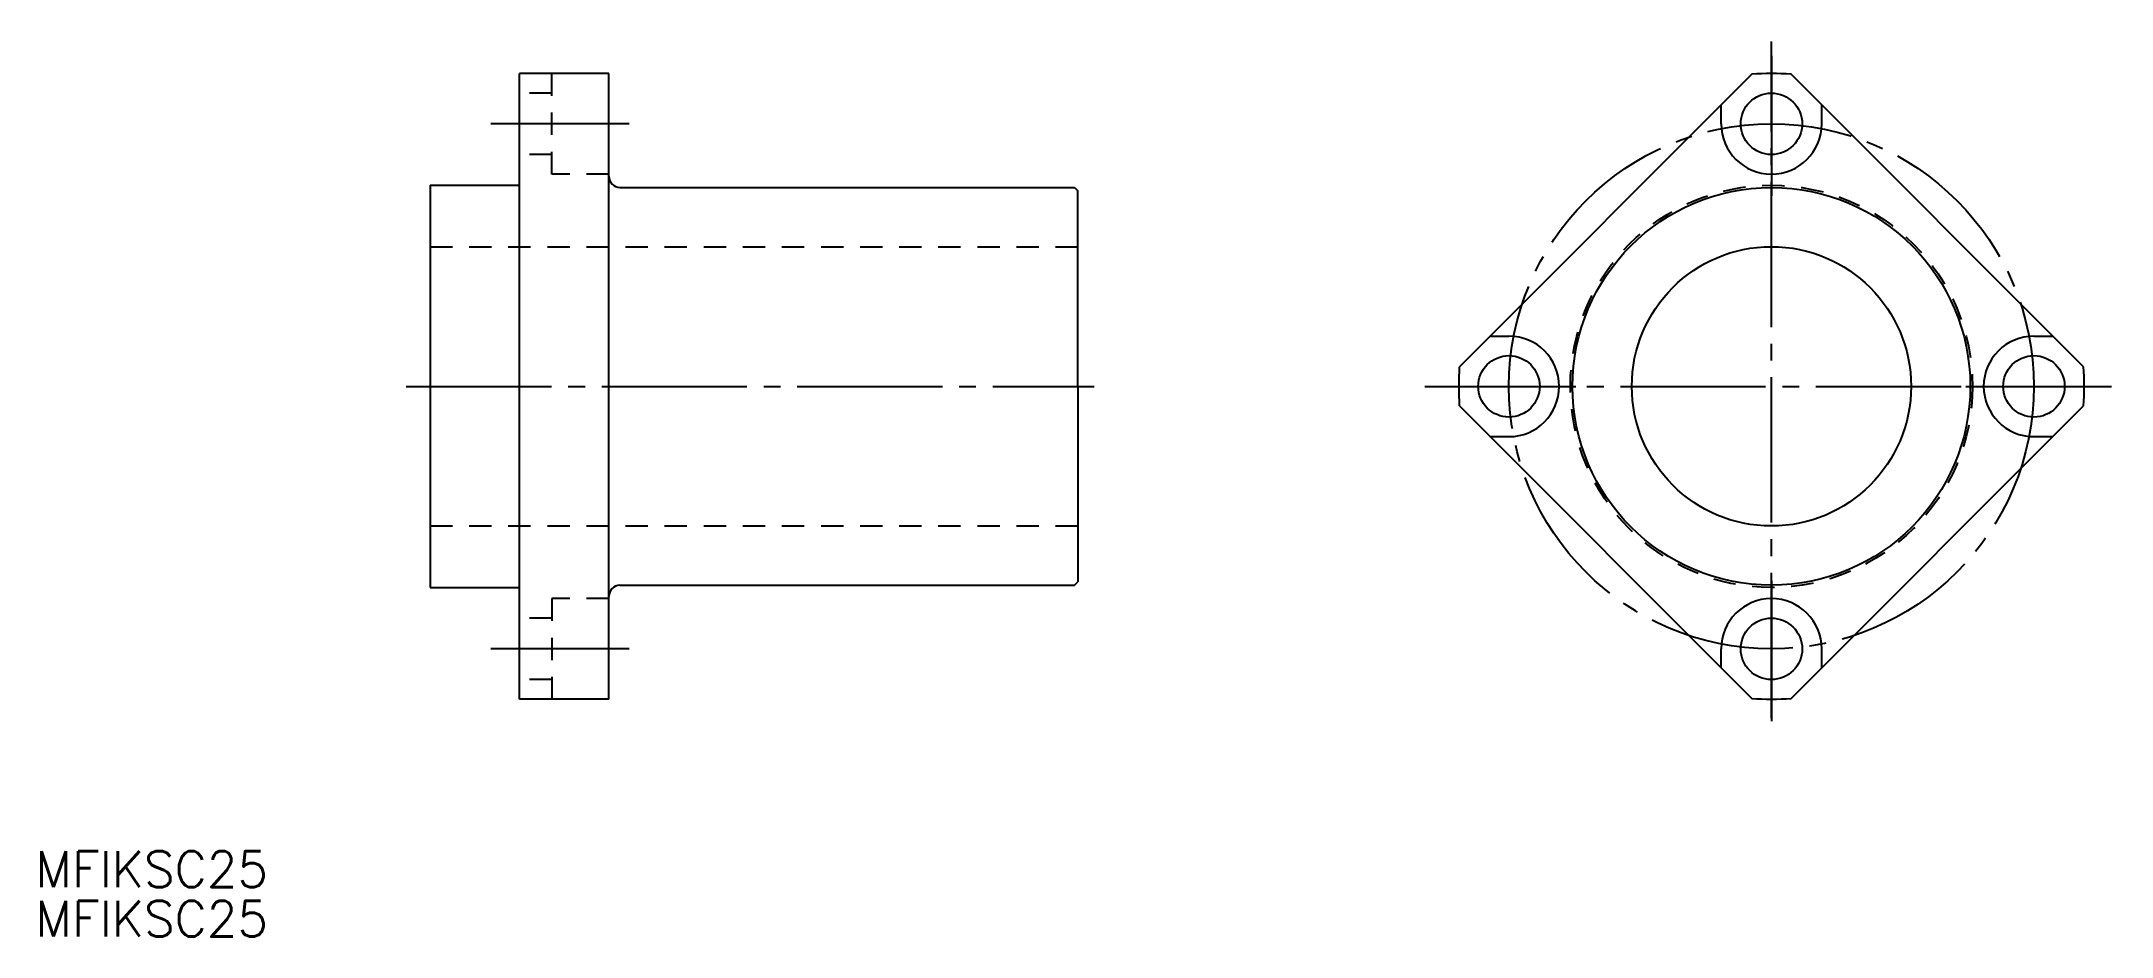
# Model space of a CAD drawing. Extents: x 80 to 265, y 139 to 219.
import ezdxf

# ---------------------------------------------------------------- set-up
doc = ezdxf.new("R2010")
doc.units = 0
doc.linetypes.add('CENTER', pattern=[17.5, 13, -1.5, 1.5, -1.5])
doc.linetypes.add('DASHED', pattern=[3.5, 2, -1.5])
doc.layers.get('0').update_dxf_attribs({"linetype": 'CONTINUOUS'})
doc.layers.add('CENTER', color=1, linetype='CENTER')
doc.styles.get("Standard").update_dxf_attribs({"font": 'txt.shx', "bigfont": '@extfont2.shx'})

msp = doc.modelspace()

# ---------------------------------------------------------------- linework, layer by layer
at = {"color": 1, "linetype": 'CENTER'}
for p, q in [((234.95, 217.55), (234.95, 205)), ((205.35, 187.96), (217.43, 187.96)), ((252.35, 187.96), (264.43, 187.96)), ((234.95, 170.55), (234.95, 158))]:
    msp.add_line(p, q, dxfattribs=at)
at = {"color": 7, "linetype": 'CONTINUOUS'}
for p, q in [((122.86, 207.46), (122.86, 215.96)), ((130.86, 215.96), (122.86, 215.96)), ((122.86, 159.96), (122.86, 215.96)), ((130.86, 159.96), (130.86, 215.96)), ((233.2, 215.91), (207.01, 189.72)), ((262.9, 189.72), (236.71, 215.91)), ((230.45, 211.46), (230.45, 213.16)), ((239.45, 211.46), (239.45, 213.16)), ((114.86, 205.96), (122.86, 205.96)), ((114.86, 205.96), (114.86, 169.96)), ((131.86, 205.76), (172.56, 205.76)), ((172.56, 205.76), (172.86, 205.46)), ((172.86, 187.96), (172.86, 205.46)), ((209.75, 192.46), (211.45, 192.46)), ((258.45, 192.46), (260.15, 192.46)), ((172.86, 187.96), (172.86, 170.46)), ((207.01, 186.21), (233.2, 160.02)), ((236.71, 160.02), (262.9, 186.21)), ((209.75, 183.46), (211.45, 183.46)), ((258.45, 183.46), (260.15, 183.46)), ((114.86, 169.96), (122.86, 169.96)), ((131.86, 170.16), (172.56, 170.16)), ((172.56, 170.16), (172.86, 170.46)), ((230.45, 162.77), (230.45, 164.46)), ((239.45, 162.77), (239.45, 164.46)), ((130.86, 159.96), (122.86, 159.96))]:
    msp.add_line(p, q, dxfattribs=at)
at = {"color": 3, "linetype": 'DASHED'}
for p, q in [((125.76, 206.96), (125.76, 215.96)), ((125.76, 214.21), (122.86, 214.21)), ((125.76, 208.71), (122.86, 208.71)), ((130.86, 206.96), (125.76, 206.96)), ((114.86, 200.46), (172.86, 200.46)), ((114.86, 175.46), (172.86, 175.46)), ((130.86, 168.96), (125.76, 168.96)), ((125.76, 168.96), (125.76, 159.96)), ((125.76, 167.21), (122.86, 167.21)), ((125.76, 161.71), (122.86, 161.71))]:
    msp.add_line(p, q, dxfattribs=at)
at = {"color": 7, "linetype": 'CONTINUOUS'}
for centre, radius in [((234.95, 211.46), 2.75), ((234.95, 187.96), 17.8), ((234.95, 187.96), 12.5), ((211.45, 187.96), 2.75), ((258.45, 187.96), 2.75), ((234.95, 164.46), 2.75)]:
    msp.add_circle(centre, radius, dxfattribs=at)
at = {"color": 3, "linetype": 'DASHED'}
msp.add_circle((234.95, 187.96), 18, dxfattribs=at)
at = {"color": 7, "linetype": 'CONTINUOUS'}
for centre, radius, start, end in [((234.95, 188.46), 27.5, 86.342, 93.658), ((234.95, 211.46), 4.5, 180, 0), ((131.86, 206.76), 1, 180, 270), ((211.45, 187.96), 4.5, 270, 90), ((258.45, 187.96), 4.5, 90, 270), ((234.45, 187.96), 27.5, 176.342, 183.658), ((235.45, 187.96), 27.5, 356.342, 3.658), ((131.86, 169.16), 1, 90, 180), ((234.95, 164.46), 4.5, 0, 180), ((234.95, 187.46), 27.5, 266.342, 273.658)]:
    msp.add_arc(centre, radius, start, end, dxfattribs=at)
at = {"layer": 'CENTER', "color": 1, "linetype": 'CENTER'}
for p, q in [((234.95, 158.27), (234.95, 218.84)), ((132.69, 211.46), (120.29, 211.46)), ((112.73, 187.96), (174.3, 187.96)), ((203.93, 187.96), (265.4, 187.96)), ((132.69, 164.46), (120.29, 164.46))]:
    msp.add_line(p, q, dxfattribs=at)
msp.add_circle((234.95, 187.96), 23.5, dxfattribs=at)

# ---------------------------------------------------------------- texts
at = {"color": 7, "linetype": 'CONTINUOUS'}
for p in [(79.51, 143.14), (79.51, 138.7)]:
    msp.add_text('MFIKSC25', height=3.2, dxfattribs=at).set_placement(p)

doc.saveas('drawing.dxf')
